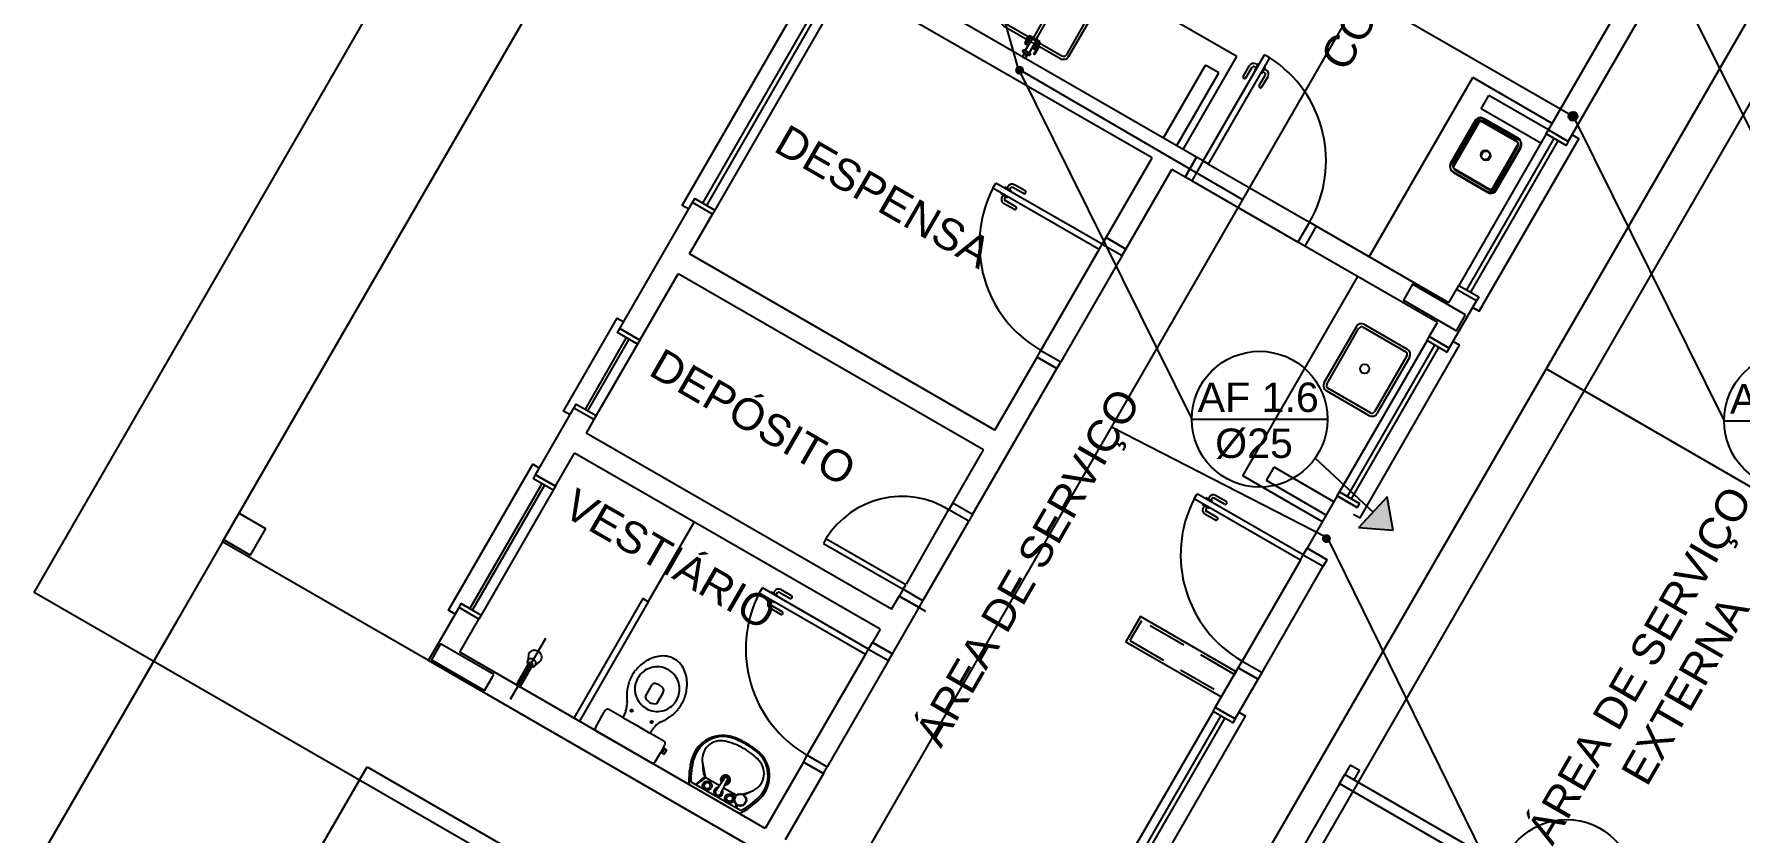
# Model space of a CAD drawing. Extents: x 354 to 566, y 99 to 173.
# Drawn here: x 453.08 to 464.21, y 120.85 to 126.07 of the extents above; entities that cross this region are included whole.
import ezdxf

# ---------------------------------------------------------------- set-up
doc = ezdxf.new("R2010")
doc.units = 0
doc.header["$MEASUREMENT"] = 0
for name, pattern in [('HIDDEN', [9.525, 6.35, -3.175]), ('TRACEJADO_G', [0.375, 0.25, -0.125]), ('TRAÇO-2PTOS_P', [0.625, 0.25, -0.125, 0, -0.125, 0, -0.125])]:
    doc.linetypes.add(name, pattern=pattern)
doc.layers.get('0').update_dxf_attribs({"linetype": 'CONTINUOUS'})
for name, color, linetype in [('A-PARED', 5, 'CONTINUOUS'), ('A-PAREDE', 5, 'CONTINUOUS'), ('A-PISOS-CTEL', 2, 'TRACEJADO_G'), ('A-PISOS-NIVEL', 1, 'CONTINUOUS'), ('A-SOLEIRA', 1, 'CONTINUOUS'), ('A-WCCOZ', 7, 'CONTINUOUS'), ('ARQ-ALV-CORTE', 5, 'CONTINUOUS'), ('ARQ-ALV-VISTA2', 2, 'CONTINUOUS'), ('ARQ-BNC-VISTA', 1, 'CONTINUOUS'), ('ARQ-COB-PROJ', 8, 'TRAÇO-2PTOS_P'), ('ARQ-ESQ-VISTA1', 2, 'CONTINUOUS'), ('ARQ-TXT-1_050', 2, 'CONTINUOUS'), ('ARQ-TXT-1_075', 2, 'CONTINUOUS'), ('DISTRIBUIÇÃO', 4, 'CONTINUOUS'), ('ESG-GERAL', 7, 'CONTINUOUS'), ('INST', 1, 'CONTINUOUS'), ('TEXTO', 3, 'CONTINUOUS')]:
    doc.layers.add(name, color=color, linetype=linetype)
doc.styles.add('ESC-50-A20', font='arial.ttf', dxfattribs={"height": 0.1})

msp = doc.modelspace()

# ---------------------------------------------------------------- hatches: boundary and pattern name
at = {"layer": 'A-WCCOZ'}
h = msp.add_hatch(color=3, dxfattribs=at)
h.paths.add_polyline_path([(459.494, 125.806, 0.57735), (459.538, 125.831, 0.267949), (459.523, 125.856)])
h.paths.add_polyline_path([(459.523, 125.856, 0.57735), (459.48, 125.831, 0.267949), (459.494, 125.806)])
h = msp.add_hatch(color=3, dxfattribs=at)
h.paths.add_polyline_path([(463.106, 125.505, 0.57735), (463.149, 125.53, 0.267949), (463.135, 125.555)])
h.paths.add_polyline_path([(463.135, 125.555, 0.57735), (463.091, 125.53, 0.267949), (463.106, 125.505)])
h = msp.add_hatch(color=3, dxfattribs=at)
h.paths.add_polyline_path([(461.496, 122.75, 0.57735), (461.54, 122.775, 0.267949), (461.525, 122.8)])
h.paths.add_polyline_path([(461.525, 122.8, 0.57735), (461.482, 122.775, 0.267949), (461.496, 122.75)])
at = {"layer": 'INST'}
msp.add_hatch(color=2, dxfattribs=at).paths.add_polyline_path([(461.908, 123.048), (461.721, 122.846), (461.947, 122.827)])

# ---------------------------------------------------------------- linework, layer by layer
at = {"color": 251}
for p, q in [((461.596, 121.176), (461.631, 121.236)), ((461.631, 121.236), (464.794, 119.412)), ((461.596, 121.176), (464.82, 119.316))]:
    msp.add_line(p, q, dxfattribs=at)
at = {"layer": 'A-PARED', "color": 251}
msp.add_lwpolyline([(454.59, 122.84), (454.49, 122.667), (454.317, 122.767), (454.417, 122.94)], close=True, dxfattribs=at)
at = {"layer": 'A-PAREDE', "color": 251}
for p, q in [((460.664, 125.264), (458.455, 126.538)), ((460.373, 125.259), (458.38, 126.408)), ((459.565, 125.992), (459.543, 126.004)), ((459.548, 126.001), (459.578, 126.053)), ((459.551, 125.999), (459.582, 126.051)), ((459.595, 126.044), (459.573, 126.056)), ((459.613, 125.964), (459.591, 125.977)), ((459.604, 125.969), (459.634, 126.021)), ((459.608, 125.967), (459.637, 126.019)), ((459.643, 126.016), (459.621, 126.029)), ((456.902, 124.145), (457.376, 124.967)), ((457.356, 124.632), (457.506, 124.892)), ((457.506, 124.892), (457.376, 124.967)), ((459.348, 123.483), (457.356, 124.632)), ((457.032, 124.07), (457.281, 124.502)), ((459.273, 123.353), (457.281, 124.502)), ((457.032, 124.07), (456.902, 124.145)), ((459.203, 122.932), (459.753, 123.884)), ((456.352, 123.191), (456.602, 123.626)), ((456.732, 123.551), (456.602, 123.626)), ((456.732, 123.551), (456.681, 123.463)), ((458.674, 122.314), (456.681, 123.463)), ((456.481, 123.116), (456.606, 123.333)), ((458.599, 122.184), (456.606, 123.333)), ((459.073, 123.007), (459.273, 123.353)), ((456.481, 123.116), (456.352, 123.191)), ((459.203, 122.932), (459.073, 123.007)), ((459.203, 122.932), (459.073, 123.007)), ((459.203, 122.932), (459.073, 123.007)), ((455.652, 121.979), (455.852, 122.325)), ((458.679, 122.022), (458.854, 122.325)), ((458.854, 122.325), (458.724, 122.4)), ((458.897, 122.3), (458.767, 122.375)), ((459.767, 119.605), (455.652, 121.979))]:
    msp.add_line(p, q, dxfattribs=at)
for points in [[(459.396, 126.17), (459.556, 126.447, -0.414214), (459.611, 126.461), (459.975, 126.252, -0.414214), (459.989, 126.197), (459.829, 125.92, -0.414214), (459.775, 125.905), (459.411, 126.115, -0.414214)], [(459.414, 126.16), (459.573, 126.437, -0.414214), (459.601, 126.444), (459.965, 126.234, -0.414214), (459.972, 126.207), (459.812, 125.93, -0.414214), (459.785, 125.922), (459.421, 126.132, -0.414214)]]:
    msp.add_lwpolyline(points, format="xyb", close=True, dxfattribs=at)
for points in [[(459.599, 126.041), (459.663, 126.153)], [(459.617, 126.031), (459.681, 126.142)], [(459.595, 126.044), (459.546, 125.959)], [(459.621, 126.029), (459.572, 125.944)], [(459.595, 126.044), (459.621, 126.029)], [(459.529, 125.954), (459.535, 125.963)], [(459.529, 125.954), (459.576, 125.927)], [(459.54, 125.939), (459.529, 125.92)], [(459.529, 125.919), (459.54, 125.938)], [(459.529, 125.92), (459.529, 125.918)], [(459.529, 125.92), (459.546, 125.91)], [(459.529, 125.918), (459.531, 125.917)], [(459.531, 125.917), (459.545, 125.909)], [(459.54, 125.948), (459.536, 125.942)], [(459.536, 125.942), (459.562, 125.927)], [(459.581, 125.938), (459.537, 125.964)], [(459.54, 125.938), (459.557, 125.928)], [(459.547, 125.91), (459.545, 125.909)], [(459.546, 125.91), (459.557, 125.928)], [(459.558, 125.929), (459.547, 125.91)], [(459.557, 125.928), (459.557, 125.928)], [(459.566, 125.933), (459.562, 125.927)], [(459.576, 125.927), (459.581, 125.936)]]:
    msp.add_lwpolyline(points, dxfattribs=at)
for points in [[(459.632, 125.987), (459.636, 125.985), (459.606, 125.933), (459.602, 125.935)], [(456.079, 121.888), (455.732, 122.088), (455.673, 121.984), (456.019, 121.784)]]:
    msp.add_lwpolyline(points, close=True, dxfattribs=at)
for points in [[(459.535, 125.963, -0.414208), (459.537, 125.964)], [(459.581, 125.938, -0.414212), (459.581, 125.936)]]:
    msp.add_lwpolyline(points, format="xyb", dxfattribs=at)
for centre, start, end in [((459.634, 125.987), 131.0295, 168.8788), ((459.552, 126.034), 311.1668, 349.0161)]:
    msp.add_arc(centre, 0.0925, start, end, dxfattribs=at)
at = {"layer": 'A-PISOS-CTEL', "color": 251, "linetype": 'TRACEJADO_G', "ltscale": 150}
msp.add_lwpolyline([(453.08, 122.423), (461.849, 137.625), (468.865, 133.578), (460.097, 118.376)], close=True, dxfattribs=at)
at = {"layer": 'A-PISOS-NIVEL', "color": 251}
for p, q in [((454.309, 122.753), (457.445, 128.189)), ((454.309, 122.753), (453.91, 122.06)), ((455.652, 121.979), (454.309, 122.753)), ((454.011, 122.236), (453.122, 120.696)), ((454.017, 119.146), (455.252, 121.286)), ((455.252, 121.286), (463.717, 116.403)), ((461.596, 121.176), (460.46, 119.205))]:
    msp.add_line(p, q, dxfattribs=at)
msp.add_lwpolyline([(461.666, 121.297), (461.631, 121.236), (461.692, 121.201), (461.727, 121.262), (461.666, 121.297)], dxfattribs=at)
at = {"layer": 'A-SOLEIRA', "color": 251}
for p, q in [((460.742, 125.219), (461.4, 124.839)), ((461.325, 124.709), (460.632, 125.109)), ((457.086, 122.363), (457.386, 122.883)), ((459.046, 122.965), (458.769, 122.478)), ((458.879, 122.369), (459.178, 122.888))]:
    msp.add_line(p, q, dxfattribs=at)
msp.add_arc((458.742, 122.467), 0.583, 58.302, 148.302, dxfattribs=at)
at = {"layer": 'ARQ-ALV-CORTE', "color": 251}
for p, q in [((460.927, 125.92), (459.151, 126.944)), ((462.96, 125.441), (463.409, 126.22)), ((463.089, 125.366), (463.539, 126.145)), ((463.249, 125.643), (463.462, 126.011)), ((460.447, 125.389), (460.722, 125.865)), ((460.577, 125.314), (460.927, 125.92)), ((460.707, 125.239), (461.107, 125.932)), ((460.809, 125.815), (460.722, 125.865)), ((460.742, 125.219), (461.142, 125.912)), ((460.534, 125.339), (460.809, 125.815)), ((462.984, 125.484), (462.465, 125.784)), ((462.52, 125.579), (462.57, 125.665)), ((462.959, 125.441), (462.57, 125.665)), ((462.909, 125.354), (462.52, 125.579)), ((463.089, 125.366), (462.96, 125.441)), ((463.089, 125.366), (462.96, 125.441)), ((460.707, 125.239), (460.632, 125.109)), ((460.707, 125.239), (460.664, 125.264)), ((460.742, 125.219), (460.707, 125.239))]:
    msp.add_line(p, q, dxfattribs=at)
for points in [[(462.336, 125.17), (462.561, 125.04, 0.414214), (462.616, 125.055), (462.776, 125.332, 0.414214), (462.761, 125.387), (462.536, 125.517, 0.414214), (462.481, 125.502), (462.321, 125.225, 0.414214)], [(462.339, 125.163), (462.564, 125.033, 0.414214), (462.619, 125.048), (462.779, 125.325, 0.414214), (462.764, 125.38), (462.539, 125.51, 0.414214), (462.484, 125.495), (462.324, 125.218, 0.414214)], [(462.346, 125.188), (462.571, 125.058, 0.414214), (462.598, 125.065), (462.758, 125.342, 0.414214), (462.751, 125.37), (462.526, 125.5, 0.414214), (462.498, 125.492), (462.338, 125.215, 0.414214)], [(462.349, 125.181), (462.574, 125.051, 0.414214), (462.602, 125.058), (462.762, 125.335, 0.414214), (462.754, 125.363), (462.529, 125.493, 0.414214), (462.502, 125.485), (462.342, 125.208, 0.414214)]]:
    msp.add_lwpolyline(points, format="xyb", close=True, dxfattribs=at)
msp.add_lwpolyline([(463.089, 125.366), (463.074, 125.34), (462.945, 125.415), (462.96, 125.441)], close=True, dxfattribs=at)
for centre in [(462.548, 125.279), (462.552, 125.272)]:
    msp.add_circle(centre, 0.03, dxfattribs=at)
at = {"layer": 'ARQ-ALV-VISTA2', "color": 251, "ltscale": 0.1}
msp.add_lwpolyline([(460.911, 121.889), (460.921, 121.906), (460.297, 122.266), (460.202, 122.102), (460.826, 121.742)], dxfattribs=at)
at = {"layer": 'ARQ-BNC-VISTA', "color": 251}
for p, q in [((461.79, 124.614), (462.465, 125.784)), ((460.966, 123.185), (461.715, 124.484))]:
    msp.add_line(p, q, dxfattribs=at)
at = {"layer": 'ARQ-COB-PROJ', "color": 251, "linetype": 'HIDDEN', "ltscale": 0.04}
msp.add_lwpolyline([(460.911, 121.889), (460.304, 122.239), (460.229, 122.109), (460.836, 121.759)], dxfattribs=at)
at = {"layer": 'ARQ-ESQ-VISTA1', "color": 251}
for p, q in [((457.443, 124.963), (458.169, 126.222)), ((457.469, 124.948), (458.195, 126.207)), ((458.247, 126.177), (457.521, 124.918)), ((460.969, 125.792), (461.009, 125.861)), ((461.045, 125.834), (461.07, 125.878)), ((461.05, 125.872), (461.063, 125.865)), ((461.07, 125.878), (461.074, 125.875)), ((461.142, 125.912), (461.107, 125.932)), ((460.986, 125.782), (461.026, 125.851)), ((461.04, 125.855), (461.053, 125.847)), ((461.045, 125.834), (461.049, 125.832)), ((461.073, 125.732), (461.113, 125.801)), ((461.088, 125.809), (461.084, 125.812)), ((461.088, 125.809), (461.113, 125.853)), ((461.09, 125.722), (461.13, 125.791)), ((461.109, 125.815), (461.096, 125.822)), ((461.119, 125.832), (461.106, 125.84)), ((461.113, 125.853), (461.109, 125.855)), ((462.945, 125.415), (462.375, 124.427)), ((462.427, 124.397), (462.997, 125.385)), ((462.453, 124.382), (463.023, 125.37)), ((460.073, 124.739), (460.373, 125.259)), ((460.589, 125.134), (460.664, 125.264)), ((460.664, 125.264), (460.589, 125.134)), ((459.335, 125.061), (459.355, 125.095)), ((460.048, 124.696), (459.355, 125.095)), ((459.545, 125.044), (459.475, 125.084)), ((460.203, 124.664), (460.502, 125.184)), ((460.589, 125.134), (460.502, 125.184)), ((460.632, 125.109), (460.589, 125.134)), ((460.028, 124.661), (459.335, 125.061)), ((459.389, 125.024), (459.391, 125.028)), ((459.432, 124.999), (459.389, 125.024)), ((459.394, 125.003), (459.402, 125.016)), ((459.414, 125.067), (459.411, 125.063)), ((459.412, 124.993), (459.419, 125.006)), ((459.457, 125.042), (459.414, 125.067)), ((459.485, 124.94), (459.415, 124.98)), ((459.434, 125.073), (459.427, 125.06)), ((459.432, 124.999), (459.435, 125.003)), ((459.452, 125.063), (459.444, 125.05)), ((459.457, 125.042), (459.455, 125.038)), ((459.535, 125.026), (459.465, 125.066)), ((459.475, 124.922), (459.405, 124.962)), ((461.4, 124.839), (461.325, 124.709)), ((461.444, 124.814), (461.369, 124.684)), ((461.444, 124.814), (461.369, 124.684)), ((461.444, 124.814), (461.4, 124.839)), ((462.31, 124.314), (461.444, 124.814)), ((459.648, 124.003), (460.028, 124.661)), ((460.028, 124.661), (460.048, 124.696)), ((460.048, 124.696), (460.073, 124.739)), ((460.048, 124.696), (460.178, 124.621)), ((460.203, 124.664), (460.073, 124.739)), ((460.073, 124.739), (460.203, 124.664)), ((460.178, 124.621), (460.203, 124.664)), ((461.369, 124.684), (461.325, 124.709)), ((462.235, 124.185), (461.369, 124.684)), ((460.178, 124.621), (459.778, 123.928)), ((462.31, 124.314), (462.36, 124.401)), ((462.31, 124.314), (462.36, 124.401)), ((462.312, 124.018), (462.49, 124.326)), ((462.49, 124.326), (462.36, 124.401)), ((462.49, 124.326), (462.36, 124.401)), ((456.943, 124.087), (456.674, 123.619)), ((461.496, 123.793), (461.706, 124.157)), ((461.513, 123.783), (461.723, 124.147)), ((461.75, 124.154), (462.028, 123.994)), ((461.76, 124.171), (462.038, 124.011)), ((462.182, 124.093), (462.235, 124.185)), ((462.312, 124.018), (462.182, 124.093)), ((462.312, 124.018), (462.182, 124.093)), ((462.182, 124.093), (462.312, 124.018)), ((462.312, 124.018), (462.182, 124.093)), ((456.961, 124.077), (456.691, 123.609)), ((457.017, 124.044), (456.747, 123.577)), ((459.623, 123.959), (459.648, 124.003)), ((459.648, 124.003), (459.778, 123.928)), ((462.167, 124.067), (461.597, 123.079)), ((461.649, 123.049), (462.219, 124.037)), ((461.675, 123.034), (462.245, 124.022)), ((459.348, 123.483), (459.623, 123.959)), ((459.753, 123.884), (459.623, 123.959)), ((459.623, 123.959), (459.753, 123.884)), ((459.753, 123.884), (459.778, 123.928)), ((462.035, 123.967), (461.825, 123.603)), ((462.052, 123.957), (461.842, 123.593)), ((461.798, 123.596), (461.521, 123.756)), ((461.788, 123.578), (461.511, 123.738)), ((461.121, 123.153), (461.171, 123.24)), ((461.56, 123.015), (461.171, 123.24)), ((456.393, 123.133), (455.923, 122.319)), ((456.41, 123.123), (455.941, 122.309)), ((456.467, 123.09), (455.997, 122.276)), ((461.485, 122.885), (460.966, 123.185)), ((461.51, 122.928), (461.121, 123.153)), ((460.648, 123.034), (460.668, 123.068)), ((461.341, 122.634), (460.648, 123.034)), ((461.36, 122.669), (460.668, 123.068)), ((460.702, 122.997), (460.704, 123.001)), ((460.745, 122.972), (460.702, 122.997)), ((460.707, 122.976), (460.715, 122.989)), ((460.727, 123.04), (460.724, 123.036)), ((460.724, 122.966), (460.732, 122.979)), ((460.77, 123.015), (460.727, 123.04)), ((460.747, 123.046), (460.74, 123.033)), ((460.745, 122.972), (460.747, 122.976)), ((460.764, 123.036), (460.757, 123.023)), ((460.77, 123.015), (460.767, 123.011)), ((460.847, 122.999), (460.778, 123.039)), ((460.857, 123.017), (460.788, 123.057)), ((461.582, 123.053), (461.385, 122.712)), ((461.712, 122.978), (461.582, 123.053)), ((461.712, 122.978), (461.582, 123.053)), ((461.582, 123.053), (461.712, 122.978)), ((461.712, 122.978), (461.582, 123.053)), ((460.787, 122.895), (460.718, 122.935)), ((460.797, 122.913), (460.728, 122.953)), ((461.341, 122.634), (460.961, 121.976)), ((461.341, 122.634), (461.36, 122.669)), ((461.36, 122.669), (461.385, 122.712)), ((461.36, 122.669), (461.49, 122.594)), ((461.385, 122.712), (461.515, 122.637)), ((461.515, 122.637), (461.385, 122.712)), ((461.49, 122.594), (461.515, 122.637)), ((461.091, 121.901), (461.49, 122.594)), ((457.811, 122.419), (457.831, 122.453)), ((458.504, 122.019), (457.811, 122.419)), ((458.524, 122.054), (457.831, 122.453)), ((457.89, 122.425), (457.887, 122.421)), ((457.933, 122.4), (457.89, 122.425)), ((457.91, 122.431), (457.903, 122.418)), ((457.928, 122.421), (457.92, 122.408)), ((458.011, 122.384), (457.941, 122.424)), ((458.021, 122.402), (457.951, 122.442)), ((455.982, 122.25), (455.852, 122.325)), ((457.052, 122.383), (456.602, 121.604)), ((457.086, 122.363), (456.637, 121.584)), ((457.086, 122.363), (457.052, 122.383)), ((457.865, 122.382), (457.867, 122.386)), ((457.908, 122.357), (457.865, 122.382)), ((457.87, 122.361), (457.878, 122.374)), ((457.951, 122.28), (457.881, 122.32)), ((457.888, 122.351), (457.895, 122.364)), ((457.961, 122.298), (457.891, 122.338)), ((457.908, 122.357), (457.911, 122.361)), ((457.933, 122.4), (457.931, 122.396)), ((458.674, 122.314), (458.724, 122.4)), ((455.857, 122.034), (455.982, 122.25)), ((456.188, 121.727), (456.418, 122.126)), ((458.524, 122.054), (458.549, 122.097)), ((458.599, 122.184), (458.549, 122.097)), ((458.679, 122.022), (458.549, 122.097)), ((458.549, 122.097), (458.679, 122.022)), ((457.849, 120.884), (455.857, 122.034)), ((456.31, 121.968), (456.225, 121.821)), ((456.305, 122.014), (456.3, 121.98)), ((456.336, 121.953), (456.31, 121.968)), ((456.347, 121.945), (456.379, 121.973)), ((458.124, 121.361), (458.504, 122.019)), ((458.654, 121.979), (458.254, 121.286)), ((458.504, 122.019), (458.524, 122.054)), ((458.524, 122.054), (458.654, 121.979)), ((458.654, 121.979), (458.679, 122.022)), ((460.936, 121.932), (460.961, 121.976)), ((460.961, 121.976), (461.091, 121.901)), ((456.251, 121.806), (456.336, 121.953)), ((460.786, 121.673), (460.936, 121.932)), ((460.916, 121.598), (461.066, 121.857)), ((460.936, 121.932), (461.066, 121.857)), ((461.066, 121.857), (460.936, 121.932)), ((461.066, 121.857), (461.091, 121.901)), ((456.225, 121.821), (456.251, 121.806)), ((457.108, 121.818), (457.066, 121.744)), ((457.143, 121.699), (457.185, 121.773)), ((456.793, 121.633), (456.778, 121.607)), ((456.805, 121.653), (456.793, 121.633)), ((456.92, 121.608), (456.83, 121.66)), ((456.94, 121.649), (456.92, 121.608)), ((460.771, 121.647), (460.201, 120.659)), ((460.916, 121.598), (460.786, 121.673)), ((456.778, 121.607), (456.742, 121.544)), ((456.748, 121.519), (456.928, 121.416)), ((457.098, 121.505), (457.123, 121.543)), ((460.253, 120.629), (460.823, 121.617)), ((460.279, 120.614), (460.849, 121.602)), ((456.928, 121.416), (457.107, 121.312)), ((457.188, 121.453), (457.098, 121.505)), ((457.183, 121.408), (457.194, 121.428)), ((457.193, 121.403), (457.183, 121.408)), ((457.132, 121.319), (457.168, 121.382)), ((457.168, 121.382), (457.178, 121.377)), ((457.178, 121.377), (457.177, 121.374)), ((457.177, 121.374), (457.19, 121.366)), ((457.19, 121.366), (457.199, 121.382)), ((457.195, 121.405), (457.193, 121.403)), ((457.208, 121.397), (457.195, 121.405)), ((457.199, 121.382), (457.208, 121.397)), ((458.099, 121.317), (457.849, 120.884)), ((458.099, 121.317), (458.124, 121.361)), ((458.229, 121.243), (458.099, 121.317)), ((458.099, 121.317), (458.229, 121.243)), ((458.124, 121.361), (458.254, 121.286)), ((457.689, 121), (457.366, 121.186)), ((457.395, 121.169), (457.457, 121.222)), ((457.396, 121.169), (457.463, 121.214)), ((457.549, 121.164), (457.463, 121.214)), ((457.529, 121.134), (457.583, 121.212)), ((457.563, 121.114), (457.603, 121.201)), ((458.229, 121.243), (457.979, 120.809)), ((458.229, 121.243), (458.254, 121.286)), ((457.354, 121.17), (457.681, 120.981)), ((457.661, 121.1), (457.578, 121.147)), ((457.656, 121.019), (457.666, 121.036)), ((457.659, 121.017), (457.669, 121.034)), ((457.66, 121.026), (457.661, 121.04)), ((457.662, 121.031), (457.664, 121.038))]:
    msp.add_line(p, q, dxfattribs=at)
at = {"layer": 'ARQ-ESQ-VISTA1', "color": 251, "linetype": 'Continuous'}
for p, q in [((459.048, 122.963), (459.073, 123.007)), ((459.203, 122.932), (459.073, 123.007)), ((459.178, 122.888), (459.048, 122.963)), ((459.203, 122.932), (459.178, 122.888)), ((458.246, 122.774), (458.229, 122.743)), ((458.229, 122.743), (458.749, 122.444)), ((458.766, 122.474), (458.246, 122.774)), ((458.749, 122.444), (458.724, 122.4)), ((458.749, 122.444), (458.766, 122.474)), ((458.879, 122.369), (458.749, 122.444)), ((458.724, 122.4), (458.854, 122.325)), ((458.854, 122.325), (458.879, 122.369))]:
    msp.add_line(p, q, dxfattribs=at)
at = {"layer": 'ARQ-ESQ-VISTA1', "color": 251}
for points in [[(457.351, 124.924), (457.308, 124.949), (458.114, 126.347), (458.157, 126.322)], [(462.465, 124.283), (462.508, 124.258), (463.158, 125.384), (463.114, 125.409)], [(456.577, 123.582), (456.534, 123.607), (456.884, 124.214), (456.927, 124.189)], [(461.687, 122.935), (461.731, 122.91), (462.38, 124.036), (462.337, 124.061)], [(455.827, 122.282), (455.784, 122.307), (456.333, 123.26), (456.377, 123.235)], [(460.291, 120.515), (460.335, 120.49), (460.984, 121.616), (460.941, 121.641)], [(456.92, 121.608), (457.009, 121.557), (457.098, 121.505)], [(457.183, 121.408), (457.168, 121.382)], [(457.178, 121.377), (457.193, 121.403)]]:
    msp.add_lwpolyline(points, dxfattribs=at)
for points in [[(457.521, 124.918), (457.506, 124.892), (457.376, 124.967), (457.391, 124.993)], [(462.419, 124.234), (462.073, 124.434), (462.013, 124.33), (462.359, 124.13)], [(462.505, 124.352), (462.49, 124.326), (462.36, 124.401), (462.375, 124.427)], [(457.032, 124.07), (457.017, 124.044), (456.887, 124.119), (456.902, 124.145)], [(462.312, 124.018), (462.297, 123.992), (462.167, 124.067), (462.182, 124.093)], [(456.747, 123.577), (456.732, 123.551), (456.602, 123.626), (456.617, 123.652)], [(456.481, 123.116), (456.467, 123.09), (456.337, 123.165), (456.352, 123.191)], [(461.727, 123.004), (461.712, 122.978), (461.582, 123.053), (461.597, 123.079)], [(455.997, 122.276), (455.982, 122.25), (455.852, 122.325), (455.867, 122.351)], [(460.916, 121.598), (460.901, 121.572), (460.771, 121.647), (460.786, 121.673)]]:
    msp.add_lwpolyline(points, close=True, dxfattribs=at)
for centre, radius in [((461.76, 123.883), 0.03), ((456.978, 121.653), 0.0075), ((457.108, 121.578), 0.0075), ((457.471, 121.163), 0.03), ((457.471, 121.163), 0.02), ((457.617, 121.079), 0.03), ((457.617, 121.079), 0.02), ((457.687, 121.07), 0.04), ((457.687, 121.07), 0.037)]:
    msp.add_circle(centre, radius, dxfattribs=at)
for centre, radius, start, end in [((461.035, 125.846), 0.03, 60.0228, 150.0228), ((460.708, 125.24), 0.8, 329.9511, 57.1568), ((460.977, 125.787), 0.01, 150.0228, 330.0228), ((461.035, 125.846), 0.01, 60.0228, 150.0228), ((461.104, 125.806), 0.01, 330.0228, 60.0228), ((461.104, 125.806), 0.03, 330.0228, 60.0228), ((461.081, 125.727), 0.01, 150.0228, 330.0228), ((459.46, 125.058), 0.03, 60.0228, 150.0228), ((460.047, 124.696), 0.8, 152.8888, 240.0945), ((459.42, 124.988), 0.03, 150.0228, 240.0228), ((459.42, 124.988), 0.01, 150.0228, 240.0228), ((459.46, 125.058), 0.01, 60.0228, 150.0228), ((459.54, 125.035), 0.01, 240.0228, 60.0228), ((459.48, 124.931), 0.01, 240.0228, 60.0228), ((461.74, 124.137), 0.04, 60.0228, 150.0228), ((461.74, 124.137), 0.02, 60.0228, 150.0228), ((462.018, 123.977), 0.02, 330.0228, 60.0228), ((462.018, 123.977), 0.04, 330.0228, 60.0228), ((461.531, 123.773), 0.04, 150.0228, 240.0228), ((461.531, 123.773), 0.02, 150.0228, 240.0228), ((461.808, 123.613), 0.04, 240.0228, 330.0228), ((461.808, 123.613), 0.02, 240.0228, 330.0228), ((461.36, 122.669), 0.8, 152.8888, 240.0945), ((460.733, 122.961), 0.03, 150.0228, 240.0228), ((460.733, 122.961), 0.01, 150.0228, 240.0228), ((460.773, 123.031), 0.03, 60.0228, 150.0228), ((460.773, 123.031), 0.01, 60.0228, 150.0228), ((460.852, 123.008), 0.01, 240.0228, 60.0228), ((460.792, 122.904), 0.01, 240.0228, 60.0228), ((458.523, 122.054), 0.8, 152.8888, 240.0945), ((457.936, 122.416), 0.03, 60.0228, 150.0228), ((457.936, 122.416), 0.01, 60.0228, 150.0228), ((457.896, 122.346), 0.03, 150.0228, 240.0228), ((457.896, 122.346), 0.01, 150.0228, 240.0228), ((457.956, 122.289), 0.01, 240.0228, 60.0228), ((458.016, 122.393), 0.01, 240.0228, 60.0228), ((456.318, 121.97), 0.021, 150.0228, 176.4528), ((456.323, 121.97), 0.0258, 176.4528, 200.2172), ((456.318, 121.97), 0.021, 123.5928, 150.0228), ((456.34, 122.009), 0.0357, 150.0228, 171.433), ((456.32, 121.966), 0.0258, 99.8284, 123.5928), ((456.34, 122.009), 0.0357, 125.0377, 150.0228), ((456.321, 121.961), 0.0303, 79.0663, 99.8284), ((456.343, 122.005), 0.0407, 101.6563, 125.0377), ((456.32, 121.956), 0.0359, 60.0228, 79.0663), ((456.344, 122.001), 0.045, 80.236, 101.6563), ((456.32, 121.956), 0.0359, 40.9793, 60.0228), ((456.324, 121.96), 0.0303, 20.2172, 40.9793), ((456.343, 121.995), 0.0505, 60.0228, 80.236), ((456.328, 121.961), 0.0258, 356.4528, 20.2172), ((456.343, 121.995), 0.0505, 39.8096, 60.0228), ((456.356, 122), 0.0357, 310.5734, 330.0228), ((456.347, 121.999), 0.045, 18.3893, 39.8096), ((456.356, 122), 0.0357, 330.0228, 355.0079), ((456.351, 122), 0.0407, 355.0079, 18.3893), ((457.198, 121.761), 0.248, 122.6074, 142.0789), ((457.197, 121.765), 0.245, 100.6038, 123.0599), ((457.183, 121.857), 0.152, 60.1993, 101.4599), ((457.182, 121.857), 0.152, 18.5857, 59.8463), ((456.327, 121.971), 0.0303, 200.2172, 214.247), ((456.33, 121.969), 0.0303, 265.7986, 279.8284), ((456.331, 121.965), 0.0258, 279.8284, 303.5928), ((456.333, 121.961), 0.021, 303.5928, 330.0228), ((456.333, 121.961), 0.021, 330.0228, 356.4528), ((457.184, 121.769), 0.233, 141.5696, 161.3401), ((457.153, 121.787), 0.155, 125.7383, 159.744), ((457.147, 121.789), 0.15, 85.1957, 124.0372), ((457.145, 121.788), 0.15, 60.7131, 84.4904), ((457.142, 121.79), 0.15, 35.5552, 59.3325), ((457.141, 121.792), 0.15, 356.0084, 34.8499), ((457.095, 121.824), 0.245, 356.9857, 19.4418), ((457.215, 121.742), 0.269, 173.744, 187.933), ((457.218, 121.749), 0.272, 159.7048, 175.2352), ((457.141, 121.792), 0.142, 160.1277, 197.0371), ((457.148, 121.795), 0.149, 197.2896, 239.648), ((457.128, 121.763), 0.0653, 197.0875, 282.9581), ((457.13, 121.804), 0.0256, 85.6705, 147.598), ((457.122, 121.752), 0.078, 37.4029, 82.6427), ((457.162, 121.785), 0.0256, 332.4476, 34.3751), ((457.136, 121.797), 0.155, 320.3016, 354.3073), ((457.091, 121.822), 0.248, 337.9667, 357.4382), ((456.821, 121.644), 0.0182, 60.596, 152.5459), ((456.737, 121.723), 0.215, 339.9769, 345.4295), ((456.797, 121.698), 0.151, 348.933, 2.8453), ((457.146, 121.796), 0.149, 240.3976, 282.756), ((457.147, 121.789), 0.142, 283.0085, 319.9179), ((457.071, 121.834), 0.272, 304.8104, 320.3408), ((457.105, 121.815), 0.233, 318.7054, 338.476), ((456.757, 121.535), 0.0179, 149.6157, 240.3624), ((457.289, 121.405), 0.215, 134.6161, 140.0687), ((457.237, 121.444), 0.151, 117.2003, 131.1126), ((457.067, 121.828), 0.269, 292.1126, 306.3016), ((457.179, 121.438), 0.0182, 327.4997, 59.4496), ((457.573, 121.281), 0.21, 68.1482, 165.1343), ((457.576, 121.283), 0.2, 67.9079, 164.7411), ((457.561, 121.333), 0.123, 77.6098, 190.5825), ((457.497, 121.039), 0.424, 60.0228, 77.6098), ((457.43, 120.924), 0.587, 60.0228, 67.9079), ((457.43, 120.924), 0.595, 60.0228, 68.1482), ((457.43, 120.924), 0.587, 52.1377, 60.0228), ((457.43, 120.924), 0.595, 51.8974, 60.0228), ((457.116, 121.328), 0.0179, 239.6832, 330.4299), ((457.87, 121.202), 0.518, 165.1343, 183.5727), ((457.87, 121.202), 0.505, 164.7411, 181.8156), ((464.127, 121.964), 6.719, 185.5825, 186.188), ((464.045, 122.545), 6.719, 190.5825, 191.3505), ((457.497, 121.039), 0.424, 42.4358, 60.0228), ((457.719, 121.242), 0.123, 289.4631, 42.4358), ((457.668, 121.23), 0.2, 315.3045, 52.1377), ((457.668, 121.227), 0.21, 314.9113, 51.8974), ((457.461, 121.241), 0.0137, 186.188, 248.2939), ((457.469, 121.225), 0.0126, 191.3505, 240.0228), ((457.59, 121.201), 0.0315, 267.9716, 212.79), ((457.59, 121.201), 0.021, 280.9483, 200.3137), ((457.593, 121.206), 0.0118, 334.8352, 145.2104), ((457.544, 121.121), 0.03, 98.8271, 21.2185), ((457.544, 121.121), 0.02, 140.398, 339.6476), ((457.451, 121.445), 0.518, 296.4729, 314.9113), ((457.451, 121.445), 0.505, 298.23, 315.3045), ((455.521, 127.461), 6.719, 288.9569, 289.4631), ((454.977, 127.242), 6.719, 293.9924, 294.4631)]:
    msp.add_arc(centre, radius, start, end, dxfattribs=at)
at = {"layer": 'DISTRIBUIÇÃO', "linetype": 'Continuous'}
for p, q in [((466.129, 133.947), (458.384, 120.515)), ((468.488, 133.484), (458.795, 116.694)), ((459.501, 125.837), (459.003, 127.621)), ((463.12, 125.528), (461.734, 126.327)), ((460.961, 124.987), (459.501, 125.837)), ((465.855, 122.202), (462.945, 123.882)), ((461.507, 122.785), (460.109, 123.503))]:
    msp.add_line(p, q, dxfattribs=at)
at = {"layer": 'ESG-GERAL', "color": 2}
for p, q in [((462.873, 128.247), (464.49, 125.015)), ((459.501, 125.837), (460.632, 123.554)), ((463.133, 125.504), (464.106, 123.543)), ((460.632, 123.554), (461.518, 123.554)), ((464.105, 123.544), (464.991, 123.544)), ((461.525, 122.764), (462.635, 120.499))]:
    msp.add_line(p, q, dxfattribs=at)
for centre in [(461.075, 123.554), (464.548, 123.544), (463.078, 120.499)]:
    msp.add_circle(centre, 0.443, dxfattribs=at)
at = {"layer": 'INST', "color": 2}
for p, q in [((461.438, 123.3), (461.816, 122.948)), ((461.908, 123.048), (461.721, 122.846)), ((461.947, 122.827), (461.908, 123.048)), ((461.947, 122.827), (461.721, 122.846))]:
    msp.add_line(p, q, dxfattribs=at)
at = {"layer": 'TEXTO', "color": 3, "linetype": 'Continuous'}
msp.add_circle((463.12, 125.53), 0.029, dxfattribs=at)

# ---------------------------------------------------------------- texts
at = {"layer": 'ARQ-ALV-CORTE', "color": 251, "insert": (460.548, 124.329), "char_height": 0.2048, "attachment_point": 1, "rotation": 60.0283, "style": 'ESC-50-A20'}
msp.add_mtext_dynamic_manual_height_columns('\\pi1.8291;COZINHA     ', width=4.46064, gutter_width=1, heights=[0], dxfattribs=at)
at = {"layer": 'ARQ-TXT-1_050', "color": 251, "char_height": 0.2048, "attachment_point": 1, "style": 'ESC-50-A20'}
for s, insert, rotation in [('\\pi1.6976;DESPENSA    ', (456.527, 126.333), 330.0283), ('\\pi1.7442;DEPÓSITO  ', (455.671, 124.896), 330.0283), ('\\pi1.1607;ÁREA DE SERVIÇO    ', (458.238, 120.498), 60.0283), ('\\pi1.7099;VESTIÁRIO    ', (455.138, 123.965), 330.0283), ('\\pi1.1607;ÁREA DE SERVIÇO \\P\\pi1.8014;EXTERNA       ', (462.228, 119.861), 60.0228)]:
    msp.add_mtext_dynamic_manual_height_columns(s, width=4.46064, gutter_width=1, heights=[0], dxfattribs=dict(at, insert=insert, rotation=rotation))
at = {"layer": 'ARQ-TXT-1_075', "style": 'ESC-50-A20'}
for s, p in [('AF 1.6', (460.671, 123.601)), ('AF 1.4', (464.144, 123.591)), ('%%C25', (460.785, 123.301))]:
    msp.add_text(s, height=0.192, dxfattribs=at).set_placement(p)

doc.saveas('drawing.dxf')
